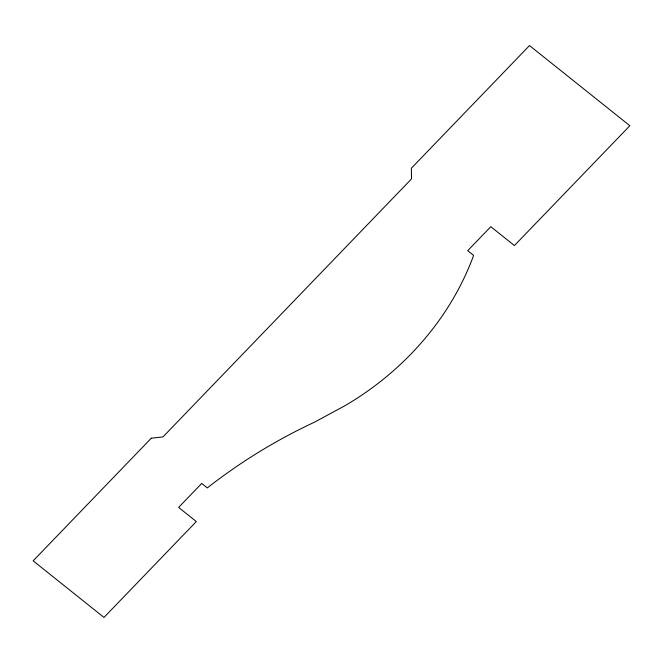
<?xml version="1.0" encoding="UTF-8"?>
<svg xmlns="http://www.w3.org/2000/svg" width="663" height="663" viewBox="0 0 663 663"><rect width="100%" height="100%" fill="white"/><g stroke="black" fill="none" stroke-linecap="round" stroke-linejoin="round"><path stroke-width="0.99" d="M151.28 438.218L33.15 560.848L103.983 617.427L196.331 521.557L178.62 507.419L201.709 483.451L207.312 487.927A483.634 422.994 -26.7 0 1 314.337 422.256L345.448 405.441A277.101 242.36 -26.7 0 0 473.622 255.379L467.722 250.664L490.811 226.696L514.422 245.559L629.85 125.73L529.505 45.573L411.375 168.211L411.499 178.919L162.957 436.934L151.28 438.218"/></g></svg>
